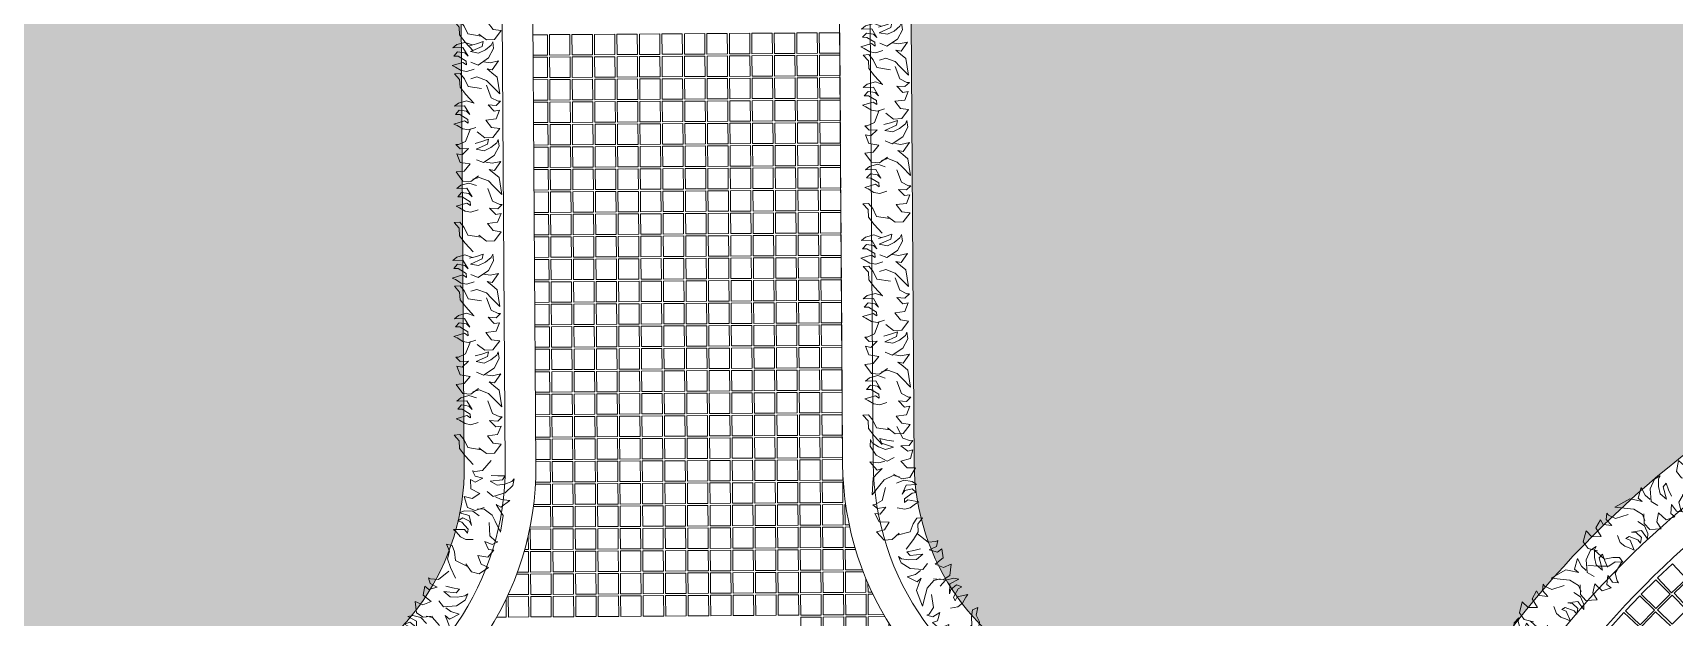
# Model space of a CAD drawing. Header units: millimetres. Extents: x -225363 to 347188, y -782467 to 813415.
# Drawn here: x 15672 to 23699, y 21049 to 23910 of the extents above; entities that cross this region are included whole.
import ezdxf

# ---------------------------------------------------------------- set-up
doc = ezdxf.new("R2010")
doc.units = ezdxf.units.MM
doc.layers.add('Xref SCN', color=8, linetype='Continuous', lineweight=0)
pattern_1 = [(197, (-1424125.8, -442865.07), (-126.479246, -237.872866), [95.25, -285.75]), (287, (-1424185.26, -442833.45), (237.872866, -126.479246), [95.25, -285.75])]

# ---------------------------------------------------------------- blocks, each defined once
blk = doc.blocks.new('tre')
at = {"layer": 'Xref SCN', "ltscale": 100}
for points in [[(220, 3680), (-60, 3640), (-140, 3480), (-230, 3370), (-350, 3380), (-240, 3500), (-230, 3660), (-110, 3810), (60, 3990)], [(350, 2660), (450, 2920), (600, 2990), (650, 2990), (560, 3080), (390, 3070), (520, 3200), (630, 3180), (560, 3360), (350, 3390), (470, 3540), (640, 3560), (500, 3750), (330, 3760), (170, 3640)], [(150, 3110), (0, 3160), (-120, 3140), (-240, 3070), (-310, 3040), (-90, 2970), (-10, 3020), (-20, 2940), (-190, 2840), (-280, 2840), (-200, 2750), (-50, 2770), (20, 2840), (-90, 2660), (-300, 2670), (-220, 2600), (-50, 2550), (110, 2600)], [(300, 2110), (430, 2130), (610, 2090), (480, 2280), (370, 2260), (470, 2340), (580, 2430), (640, 2780), (460, 2600), (360, 2500), (160, 2430), (30, 2470)], [(-30, 1420), (-130, 1680), (-280, 1750), (-330, 1750), (-240, 1840), (-70, 1830), (-200, 1960), (-310, 1940), (-240, 2120), (-30, 2150), (-150, 2300), (-320, 2320), (-180, 2510), (-10, 2520), (150, 2400)], [(70, 1720), (210, 1680), (350, 1630), (330, 1730), (90, 1840), (260, 1870), (400, 1800), (520, 1700), (550, 1630), (570, 1770), (470, 1970), (250, 2120), (100, 2060)], [(80, 1390), (-70, 1440), (-190, 1420), (-310, 1350), (-380, 1320), (-160, 1250), (-80, 1300), (-90, 1220), (-260, 1120), (-350, 1120), (-270, 1030), (-120, 1050), (-50, 1120), (-160, 940), (-370, 950), (-290, 880), (-120, 830), (40, 880)], [(290, 500), (390, 760), (540, 830), (590, 830), (500, 920), (330, 910), (460, 1040), (570, 1020), (500, 1200), (290, 1230), (410, 1380), (580, 1400), (440, 1590), (270, 1600), (110, 1480)], [(190, 570), (-90, 530), (-170, 370), (-260, 260), (-380, 270), (-270, 390), (-260, 550), (-140, 700), (30, 880)], [(230, 10), (360, 30), (540, -10), (410, 180), (300, 160), (400, 240), (510, 330), (570, 680), (390, 500), (290, 400), (90, 330), (-40, 370)], [(30, 170), (-120, 220), (-240, 200), (-360, 130), (-430, 100), (-210, 30), (-130, 80), (-140, 0), (-310, -100), (-400, -100), (-320, -190), (-170, -170), (-100, -100), (-210, -280), (-420, -270), (-340, -340), (-170, -390), (-10, -340)], [(-70, -320), (70, -360), (210, -410), (190, -310), (-50, -200), (120, -170), (260, -240), (380, -340), (410, -410), (430, -270), (330, -70), (110, 80), (-40, 20)]]:
    blk.add_lwpolyline(points, dxfattribs=at)
blk = doc.blocks.new('A$Cf999fc33')
at = {"layer": 'Xref SCN', "ltscale": 100}
for points in [[(73.8, 192), (72.9, 226.1), (69.8, 260.7), (91.3, 250.4), (102.2, 189.5), (118.9, 226.3), (111.2, 262.2), (95.5, 295.2), (81.4, 306.1), (114.3, 302.5), (153.8, 268.1), (175, 209.5), (152.7, 179)], [(175.7, 221.4), (187.8, 249.7), (189.2, 292.9), (224.7, 252.3), (213.8, 228.5), (237.7, 246.5), (264.5, 266.2), (347.4, 259.4), (296.1, 229.1), (267.6, 212.3), (240.1, 171), (241.5, 139.2)], [(303.3, 200.7), (368.1, 208.2), (392.7, 238.1), (395.6, 249.5), (410.7, 223.8), (398.6, 185.8), (435.6, 207.7), (437.5, 233.8), (474.2, 207.5), (468.8, 158.1), (509.8, 176.6), (524.2, 214), (559.1, 171.1), (551.5, 132), (515, 102.7)], [(0, 186.8), (53.1, 149), (60.2, 110.9), (57.3, 99.6), (83, 114.7), (90.6, 153.9), (112.5, 116.8), (101.6, 93), (146.5, 98.4), (165.5, 144.3), (192.5, 108.3), (187.1, 68.6), (238.4, 89.3), (250.5, 127.2), (232.7, 170.5)], [(393.6, 129.1), (396.2, 92.2), (384.7, 66.1), (361.8, 43), (350.9, 28.9), (347.9, 82.9), (363.9, 98.1), (345.2, 100.5), (312.6, 67.8), (307.4, 47.4), (291.6, 70.7), (304.9, 103.6), (324.8, 115.4), (277.6, 100.9), (267.6, 52.7), (256.4, 75), (255, 116.4), (275.7, 149.8)], [(526.9, 111.7), (501.6, 50.6), (460.6, 41.8), (430.4, 27.8), (425.7, 0), (459.3, 17.9), (496.2, 10.9), (537.2, 29.3), (587.9, 57.4)]]:
    blk.add_lwpolyline(points, dxfattribs=at)
blk = doc.blocks.new('A$C997e597b')
at = {"layer": 'Xref SCN', "ltscale": 3}
for points in [[(14429.8, 18125), (14500.1, 18125.5), (14500.8, 18025.5), (14430.5, 18025)], [(14430.5, 18015), (14500.9, 18015.5), (14501.5, 17915.5), (14431.2, 17915)], [(14431.3, 17905), (14501.6, 17905.5), (14502.3, 17805.5), (14432, 17805)], [(14432, 17795), (14502.4, 17795.5), (14503, 17695.5), (14432.7, 17695)], [(14432.8, 17685), (14503.1, 17685.5), (14503.8, 17585.5), (14433.4, 17585)], [(14433.5, 17575), (14503.8, 17575.5), (14504.5, 17475.5), (14434.2, 17475)], [(14434.2, 17465), (14504.6, 17465.5), (14505.2, 17365.5), (14434.9, 17365)], [(14435, 17355), (14505.3, 17355.5), (14506, 17255.5), (14435.7, 17255)], [(14435.7, 17245), (14506.1, 17245.5), (14506.7, 17145.5), (14436.4, 17145)], [(14436.5, 17135), (14506.8, 17135.5), (14507.5, 17035.5), (14437.1, 17035)], [(14437.2, 17025), (14507.5, 17025.5), (14508.2, 16925.5), (14437.9, 16925)], [(14437.9, 16915), (14508.3, 16915.5), (14508.9, 16815.5), (14438.6, 16815)], [(14438.7, 16805), (14509, 16805.5), (14509.7, 16705.5), (14439.4, 16705)], [(14439.4, 16695), (14509.8, 16695.5), (14510.4, 16595.5), (14440.1, 16595.1)], [(14440.2, 16585.1), (14510.5, 16585.5), (14511.2, 16485.5), (14440.8, 16485.1)], [(14440.9, 16475.1), (14511.2, 16475.5), (14511.9, 16375.5), (14441.6, 16375.1)], [(14441.6, 16365.1), (14512, 16365.5), (14512.6, 16265.5), (14442.3, 16265.1)], [(14442.4, 16255.1), (14512.7, 16255.5), (14513.4, 16155.5), (14443.1, 16155.1)], [(14443.1, 16145.1), (14513.5, 16145.5), (14514.1, 16045.5), (14443.8, 16045.1)], [(14443.9, 16035.1), (14514.2, 16035.5), (14514.9, 15935.5), (14442.3, 15935.1)], [(14441.8, 15925), (14514.9, 15925.5), (14515.6, 15825.5), (14433, 15825)], [(14431.7, 15815), (14515.7, 15815.5), (14516.3, 15715.5), (14416.3, 15714.9), (14416.3, 15719.6)], [(15976.6, 15725.4), (15956.3, 15725.2), (15955.6, 15825.2), (15958.9, 15825.3)], [(14406.6, 15673.7), (14407.1, 15604.8), (14389.2, 15604.7)], [(16004.3, 15615.6), (15957.1, 15615.2), (15956.4, 15715.2), (15978.8, 15715.4)], [(14386.4, 15594.7), (14407.2, 15594.8), (14407.8, 15494.8), (14353.9, 15494.4)], [(16041.1, 15505.8), (15957.8, 15505.2), (15957.1, 15605.2), (16007.3, 15605.6)], [(16058.1, 15462.9), (16058.5, 15395.9), (15958.5, 15395.2), (15957.9, 15495.2), (16044.9, 15495.8)], [(14350.2, 15484.4), (14407.9, 15484.8), (14408.6, 15384.8), (14308.8, 15384.1)], [(16087.7, 15396.1), (16068.5, 15396), (16068.2, 15439)], [(14298.7, 15362.6), (14299.3, 15274.1), (14252.8, 15273.8)], [(16145.1, 15286.5), (16069.3, 15286), (16068.6, 15386), (16092.4, 15386.1)], [(16169.5, 15245.7), (16170, 15176.7), (16070, 15176), (16069.3, 15276), (16150.9, 15276.5)]]:
    blk.add_lwpolyline(points, dxfattribs=at)
for points in [[(14610.1, 18126.2), (14610.8, 18026.2), (14510.8, 18025.6), (14510.1, 18125.6)], [(14720.1, 18127), (14720.8, 18027), (14620.8, 18026.3), (14620.1, 18126.3)], [(14830.1, 18127.7), (14830.8, 18027.7), (14730.8, 18027), (14730.1, 18127)], [(14940.1, 18128.4), (14940.8, 18028.5), (14840.8, 18027.8), (14840.1, 18127.8)], [(15050.1, 18129.2), (15050.8, 18029.2), (14950.8, 18028.5), (14950.1, 18128.5)], [(15160.1, 18129.9), (15160.8, 18029.9), (15060.8, 18029.3), (15060.1, 18129.3)], [(15270.1, 18130.7), (15270.8, 18030.7), (15170.8, 18030), (15170.1, 18130)], [(15380.1, 18131.4), (15380.8, 18031.4), (15280.8, 18030.7), (15280.1, 18130.7)], [(15490.1, 18132.2), (15490.8, 18032.2), (15390.8, 18031.5), (15390.1, 18131.5)], [(15600.1, 18132.9), (15600.8, 18032.9), (15500.8, 18032.2), (15500.1, 18132.2)], [(15710.1, 18133.6), (15710.8, 18033.6), (15610.8, 18033), (15610.1, 18133)], [(15820.1, 18134.4), (15820.8, 18034.4), (15720.8, 18033.7), (15720.1, 18133.7)], [(15930.1, 18135.1), (15930.8, 18035.1), (15830.8, 18034.4), (15830.1, 18134.4)], [(14610.9, 18016.2), (14611.5, 17916.2), (14511.5, 17915.6), (14510.9, 18015.6)], [(14720.9, 18017), (14721.5, 17917), (14621.5, 17916.3), (14620.9, 18016.3)], [(14830.9, 18017.7), (14831.5, 17917.7), (14731.5, 17917), (14730.9, 18017)], [(14940.9, 18018.5), (14941.5, 17918.5), (14841.5, 17917.8), (14840.9, 18017.8)], [(15050.9, 18019.2), (15051.5, 17919.2), (14951.5, 17918.5), (14950.9, 18018.5)], [(15160.9, 18019.9), (15161.5, 17919.9), (15061.5, 17919.3), (15060.9, 18019.3)], [(15270.9, 18020.7), (15271.5, 17920.7), (15171.5, 17920), (15170.9, 18020)], [(15380.9, 18021.4), (15381.5, 17921.4), (15281.5, 17920.7), (15280.9, 18020.7)], [(15490.8, 18022.2), (15491.5, 17922.2), (15391.5, 17921.5), (15390.9, 18021.5)], [(15600.8, 18022.9), (15601.5, 17922.9), (15501.5, 17922.2), (15500.8, 18022.2)], [(15710.8, 18023.6), (15711.5, 17923.6), (15611.5, 17923), (15610.8, 18023)], [(15820.8, 18024.4), (15821.5, 17924.4), (15721.5, 17923.7), (15720.8, 18023.7)], [(15930.8, 18025.1), (15931.5, 17925.1), (15831.5, 17924.4), (15830.8, 18024.4)], [(14611.6, 17906.2), (14612.3, 17806.2), (14512.3, 17805.6), (14511.6, 17905.6)], [(14721.6, 17907), (14722.3, 17807), (14622.3, 17806.3), (14621.6, 17906.3)], [(14831.6, 17907.7), (14832.3, 17807.7), (14732.3, 17807), (14731.6, 17907)], [(14941.6, 17908.5), (14942.3, 17808.5), (14842.3, 17807.8), (14841.6, 17907.8)], [(15051.6, 17909.2), (15052.3, 17809.2), (14952.3, 17808.5), (14951.6, 17908.5)], [(15161.6, 17909.9), (15162.3, 17809.9), (15062.3, 17809.3), (15061.6, 17909.3)], [(15271.6, 17910.7), (15272.3, 17810.7), (15172.3, 17810), (15171.6, 17910)], [(15381.6, 17911.4), (15382.3, 17811.4), (15282.3, 17810.7), (15281.6, 17910.7)], [(15491.6, 17912.2), (15492.3, 17812.2), (15392.3, 17811.5), (15391.6, 17911.5)], [(15601.6, 17912.9), (15602.3, 17812.9), (15502.3, 17812.2), (15501.6, 17912.2)], [(15711.6, 17913.6), (15712.3, 17813.6), (15612.3, 17813), (15611.6, 17913)], [(15821.6, 17914.4), (15822.3, 17814.4), (15722.3, 17813.7), (15721.6, 17913.7)], [(15931.6, 17915.1), (15932.3, 17815.1), (15832.3, 17814.4), (15831.6, 17914.4)], [(14612.3, 17796.2), (14613, 17696.2), (14513, 17695.6), (14512.4, 17795.6)], [(14722.3, 17797), (14723, 17697), (14623, 17696.3), (14622.3, 17796.3)], [(14832.3, 17797.7), (14833, 17697.7), (14733, 17697), (14732.3, 17797)], [(14942.3, 17798.5), (14943, 17698.5), (14843, 17697.8), (14842.3, 17797.8)], [(15052.3, 17799.2), (15053, 17699.2), (14953, 17698.5), (14952.3, 17798.5)], [(15162.3, 17799.9), (15163, 17699.9), (15063, 17699.3), (15062.3, 17799.3)], [(15272.3, 17800.7), (15273, 17700.7), (15173, 17700), (15172.3, 17800)], [(15382.3, 17801.4), (15383, 17701.4), (15283, 17700.7), (15282.3, 17800.7)], [(15492.3, 17802.2), (15493, 17702.2), (15393, 17701.5), (15392.3, 17801.5)], [(15602.3, 17802.9), (15603, 17702.9), (15503, 17702.2), (15502.3, 17802.2)], [(15712.3, 17803.6), (15713, 17703.6), (15613, 17703), (15612.3, 17803)], [(15822.3, 17804.4), (15823, 17704.4), (15723, 17703.7), (15722.3, 17803.7)], [(15932.3, 17805.1), (15933, 17705.1), (15833, 17704.4), (15832.3, 17804.4)], [(14613.1, 17686.2), (14613.8, 17586.2), (14513.8, 17585.6), (14513.1, 17685.6)], [(14723.1, 17687), (14723.8, 17587), (14623.8, 17586.3), (14623.1, 17686.3)], [(14833.1, 17687.7), (14833.8, 17587.7), (14733.8, 17587), (14733.1, 17687)], [(14943.1, 17688.5), (14943.8, 17588.5), (14843.8, 17587.8), (14843.1, 17687.8)], [(15053.1, 17689.2), (15053.8, 17589.2), (14953.8, 17588.5), (14953.1, 17688.5)], [(15163.1, 17689.9), (15163.7, 17589.9), (15063.8, 17589.3), (15063.1, 17689.3)], [(15273.1, 17690.7), (15273.7, 17590.7), (15173.7, 17590), (15173.1, 17690)], [(15383.1, 17691.4), (15383.7, 17591.4), (15283.7, 17590.8), (15283.1, 17690.7)], [(15493.1, 17692.2), (15493.7, 17592.2), (15393.7, 17591.5), (15393.1, 17691.5)], [(15603.1, 17692.9), (15603.7, 17592.9), (15503.7, 17592.2), (15503.1, 17692.2)], [(15713.1, 17693.6), (15713.7, 17593.6), (15613.7, 17593), (15613.1, 17693)], [(15823.1, 17694.4), (15823.7, 17594.4), (15723.7, 17593.7), (15723.1, 17693.7)], [(15933.1, 17695.1), (15933.7, 17595.1), (15833.7, 17594.5), (15833.1, 17694.4)], [(15273.8, 17580.7), (15274.5, 17480.7), (15174.5, 17480), (15173.8, 17580)], [(15383.8, 17581.4), (15384.5, 17481.4), (15284.5, 17480.8), (15283.8, 17580.8)], [(15493.8, 17582.2), (15494.5, 17482.2), (15394.5, 17481.5), (15393.8, 17581.5)], [(15603.8, 17582.9), (15604.5, 17482.9), (15504.5, 17482.2), (15503.8, 17582.2)], [(15713.8, 17583.6), (15714.5, 17483.6), (15614.5, 17483), (15613.8, 17583)], [(15823.8, 17584.4), (15824.5, 17484.4), (15724.5, 17483.7), (15723.8, 17583.7)], [(15933.8, 17585.1), (15934.5, 17485.1), (15834.5, 17484.5), (15833.8, 17584.5)], [(14613.8, 17576.2), (14614.5, 17476.2), (14514.5, 17475.6), (14513.8, 17575.6)], [(14723.8, 17577), (14724.5, 17477), (14624.5, 17476.3), (14623.8, 17576.3)], [(14833.8, 17577.7), (14834.5, 17477.7), (14734.5, 17477.1), (14733.8, 17577)], [(14943.8, 17578.5), (14944.5, 17478.5), (14844.5, 17477.8), (14843.8, 17577.8)], [(15053.8, 17579.2), (15054.5, 17479.2), (14954.5, 17478.5), (14953.8, 17578.5)], [(15163.8, 17579.9), (15164.5, 17479.9), (15064.5, 17479.3), (15063.8, 17579.3)], [(14614.6, 17466.2), (14615.2, 17366.2), (14515.2, 17365.6), (14514.6, 17465.6)], [(14724.6, 17467), (14725.2, 17367), (14625.2, 17366.3), (14624.6, 17466.3)], [(14834.6, 17467.7), (14835.2, 17367.7), (14735.2, 17367.1), (14734.6, 17467.1)], [(14944.6, 17468.5), (14945.2, 17368.5), (14845.2, 17367.8), (14844.6, 17467.8)], [(15054.6, 17469.2), (15055.2, 17369.2), (14955.2, 17368.5), (14954.6, 17468.5)], [(15164.6, 17469.9), (15165.2, 17369.9), (15065.2, 17369.3), (15064.6, 17469.3)], [(15274.6, 17470.7), (15275.2, 17370.7), (15175.2, 17370), (15174.6, 17470)], [(15384.6, 17471.4), (15385.2, 17371.4), (15285.2, 17370.8), (15284.6, 17470.8)], [(15494.5, 17472.2), (15495.2, 17372.2), (15395.2, 17371.5), (15394.6, 17471.5)], [(15604.5, 17472.9), (15605.2, 17372.9), (15505.2, 17372.2), (15504.5, 17472.2)], [(15714.5, 17473.6), (15715.2, 17373.6), (15615.2, 17373), (15614.5, 17473)], [(15824.5, 17474.4), (15825.2, 17374.4), (15725.2, 17373.7), (15724.5, 17473.7)], [(15934.5, 17475.1), (15935.2, 17375.1), (15835.2, 17374.5), (15834.5, 17474.5)], [(14615.3, 17356.2), (14616, 17256.2), (14516, 17255.6), (14515.3, 17355.6)], [(14725.3, 17357), (14726, 17257), (14626, 17256.3), (14625.3, 17356.3)], [(14835.3, 17357.7), (14836, 17257.7), (14736, 17257.1), (14735.3, 17357.1)], [(14945.3, 17358.5), (14946, 17258.5), (14846, 17257.8), (14845.3, 17357.8)], [(15055.3, 17359.2), (15056, 17259.2), (14956, 17258.5), (14955.3, 17358.5)], [(15165.3, 17359.9), (15166, 17260), (15066, 17259.3), (15065.3, 17359.3)], [(15275.3, 17360.7), (15276, 17260.7), (15176, 17260), (15175.3, 17360)], [(15385.3, 17361.4), (15386, 17261.4), (15286, 17260.8), (15285.3, 17360.8)], [(15495.3, 17362.2), (15496, 17262.2), (15396, 17261.5), (15395.3, 17361.5)], [(15605.3, 17362.9), (15606, 17262.9), (15506, 17262.2), (15505.3, 17362.2)], [(15715.3, 17363.6), (15716, 17263.7), (15616, 17263), (15615.3, 17363)], [(15825.3, 17364.4), (15826, 17264.4), (15726, 17263.7), (15725.3, 17363.7)], [(15935.3, 17365.1), (15936, 17265.1), (15836, 17264.5), (15835.3, 17364.5)], [(14616, 17246.2), (14616.7, 17146.3), (14516.7, 17145.6), (14516.1, 17245.6)], [(14726, 17247), (14726.7, 17147), (14626.7, 17146.3), (14626, 17246.3)], [(14836, 17247.7), (14836.7, 17147.7), (14736.7, 17147.1), (14736, 17247.1)], [(14946, 17248.5), (14946.7, 17148.5), (14846.7, 17147.8), (14846, 17247.8)], [(15056, 17249.2), (15056.7, 17149.2), (14956.7, 17148.5), (14956, 17248.5)], [(15166, 17250), (15166.7, 17150), (15066.7, 17149.3), (15066, 17249.3)], [(15276, 17250.7), (15276.7, 17150.7), (15176.7, 17150), (15176, 17250)], [(15386, 17251.4), (15386.7, 17151.4), (15286.7, 17150.8), (15286, 17250.8)], [(15496, 17252.2), (15496.7, 17152.2), (15396.7, 17151.5), (15396, 17251.5)], [(15606, 17252.9), (15606.7, 17152.9), (15506.7, 17152.2), (15506, 17252.2)], [(15716, 17253.7), (15716.7, 17153.7), (15616.7, 17153), (15616, 17253)], [(15826, 17254.4), (15826.7, 17154.4), (15726.7, 17153.7), (15726, 17253.7)], [(15936, 17255.1), (15936.7, 17155.1), (15836.7, 17154.5), (15836, 17254.5)], [(14616.8, 17136.3), (14617.5, 17036.3), (14517.5, 17035.6), (14516.8, 17135.6)], [(14726.8, 17137), (14727.5, 17037), (14627.5, 17036.3), (14626.8, 17136.3)], [(14836.8, 17137.7), (14837.5, 17037.7), (14737.5, 17037.1), (14736.8, 17137.1)], [(14946.8, 17138.5), (14947.5, 17038.5), (14847.5, 17037.8), (14846.8, 17137.8)], [(15056.8, 17139.2), (15057.5, 17039.2), (14957.5, 17038.5), (14956.8, 17138.5)], [(15166.8, 17140), (15167.4, 17040), (15067.5, 17039.3), (15066.8, 17139.3)], [(15276.8, 17140.7), (15277.4, 17040.7), (15177.4, 17040), (15176.8, 17140)], [(15386.8, 17141.4), (15387.4, 17041.4), (15287.4, 17040.8), (15286.8, 17140.8)], [(15496.8, 17142.2), (15497.4, 17042.2), (15397.4, 17041.5), (15396.8, 17141.5)], [(15606.8, 17142.9), (15607.4, 17042.9), (15507.4, 17042.2), (15506.8, 17142.2)], [(15716.8, 17143.7), (15717.4, 17043.7), (15617.4, 17043), (15616.8, 17143)], [(15826.8, 17144.4), (15827.4, 17044.4), (15727.4, 17043.7), (15726.8, 17143.7)], [(15936.8, 17145.1), (15937.4, 17045.1), (15837.4, 17044.5), (15836.8, 17144.5)], [(14617.5, 17026.3), (14618.2, 16926.3), (14518.2, 16925.6), (14517.5, 17025.6)], [(14727.5, 17027), (14728.2, 16927), (14628.2, 16926.3), (14627.5, 17026.3)], [(14837.5, 17027.7), (14838.2, 16927.7), (14738.2, 16927.1), (14737.5, 17027.1)], [(14947.5, 17028.5), (14948.2, 16928.5), (14848.2, 16927.8), (14847.5, 17027.8)], [(15057.5, 17029.2), (15058.2, 16929.2), (14958.2, 16928.5), (14957.5, 17028.5)], [(15167.5, 17030), (15168.2, 16930), (15068.2, 16929.3), (15067.5, 17029.3)], [(15277.5, 17030.7), (15278.2, 16930.7), (15178.2, 16930), (15177.5, 17030)], [(15387.5, 17031.4), (15388.2, 16931.4), (15288.2, 16930.8), (15287.5, 17030.8)], [(15497.5, 17032.2), (15498.2, 16932.2), (15398.2, 16931.5), (15397.5, 17031.5)], [(15607.5, 17032.9), (15608.2, 16932.9), (15508.2, 16932.2), (15507.5, 17032.2)], [(15717.5, 17033.7), (15718.2, 16933.7), (15618.2, 16933), (15617.5, 17033)], [(15827.5, 17034.4), (15828.2, 16934.4), (15728.2, 16933.7), (15727.5, 17033.7)], [(15937.5, 17035.1), (15938.2, 16935.1), (15838.2, 16934.5), (15837.5, 17034.5)], [(14618.3, 16916.3), (14618.9, 16816.3), (14518.9, 16815.6), (14518.3, 16915.6)], [(14728.3, 16917), (14728.9, 16817), (14628.9, 16816.3), (14628.3, 16916.3)], [(14838.3, 16917.7), (14838.9, 16817.7), (14738.9, 16817.1), (14738.3, 16917.1)], [(14948.3, 16918.5), (14948.9, 16818.5), (14848.9, 16817.8), (14848.3, 16917.8)], [(15058.3, 16919.2), (15058.9, 16819.2), (14958.9, 16818.5), (14958.3, 16918.5)], [(15168.3, 16920), (15168.9, 16820), (15068.9, 16819.3), (15068.3, 16919.3)], [(15278.3, 16920.7), (15278.9, 16820.7), (15178.9, 16820), (15178.3, 16920)], [(15388.3, 16921.4), (15388.9, 16821.4), (15288.9, 16820.8), (15288.3, 16920.8)], [(15498.2, 16922.2), (15498.9, 16822.2), (15398.9, 16821.5), (15398.3, 16921.5)], [(15608.2, 16922.9), (15608.9, 16822.9), (15508.9, 16822.2), (15508.2, 16922.2)], [(15718.2, 16923.7), (15718.9, 16823.7), (15618.9, 16823), (15618.2, 16923)], [(15828.2, 16924.4), (15828.9, 16824.4), (15728.9, 16823.7), (15728.2, 16923.7)], [(15938.2, 16925.1), (15938.9, 16825.1), (15838.9, 16824.5), (15838.2, 16924.5)], [(14619, 16806.3), (14619.7, 16706.3), (14519.7, 16705.6), (14519, 16805.6)], [(14729, 16807), (14729.7, 16707), (14629.7, 16706.3), (14629, 16806.3)], [(14839, 16807.7), (14839.7, 16707.7), (14739.7, 16707.1), (14739, 16807.1)], [(14949, 16808.5), (14949.7, 16708.5), (14849.7, 16707.8), (14849, 16807.8)], [(15059, 16809.2), (15059.7, 16709.2), (14959.7, 16708.5), (14959, 16808.5)], [(15169, 16810), (15169.7, 16710), (15069.7, 16709.3), (15069, 16809.3)], [(15279, 16810.7), (15279.7, 16710.7), (15179.7, 16710), (15179, 16810)], [(15389, 16811.4), (15389.7, 16711.4), (15289.7, 16710.8), (15289, 16810.8)], [(15499, 16812.2), (15499.7, 16712.2), (15399.7, 16711.5), (15399, 16811.5)], [(15609, 16812.9), (15609.7, 16712.9), (15509.7, 16712.3), (15509, 16812.2)], [(15719, 16813.7), (15719.7, 16713.7), (15619.7, 16713), (15619, 16813)], [(15829, 16814.4), (15829.7, 16714.4), (15729.7, 16713.7), (15729, 16813.7)], [(15939, 16815.1), (15939.7, 16715.1), (15839.7, 16714.5), (15839, 16814.5)], [(14839.7, 16697.7), (14840.4, 16597.7), (14740.4, 16597.1), (14739.7, 16697.1)], [(14949.7, 16698.5), (14950.4, 16598.5), (14850.4, 16597.8), (14849.7, 16697.8)], [(15059.7, 16699.2), (15060.4, 16599.2), (14960.4, 16598.6), (14959.7, 16698.5)], [(15169.7, 16700), (15170.4, 16600), (15070.4, 16599.3), (15069.7, 16699.3)], [(15279.7, 16700.7), (15280.4, 16600.7), (15180.4, 16600), (15179.7, 16700)], [(15389.7, 16701.4), (15390.4, 16601.4), (15290.4, 16600.8), (15289.7, 16700.8)], [(15499.7, 16702.2), (15500.4, 16602.2), (15400.4, 16601.5), (15399.7, 16701.5)], [(15609.7, 16702.9), (15610.4, 16602.9), (15510.4, 16602.3), (15509.7, 16702.3)], [(15719.7, 16703.7), (15720.4, 16603.7), (15620.4, 16603), (15619.7, 16703)], [(15829.7, 16704.4), (15830.4, 16604.4), (15730.4, 16603.7), (15729.7, 16703.7)], [(15939.7, 16705.1), (15940.4, 16605.1), (15840.4, 16604.5), (15839.7, 16704.5)], [(14619.8, 16696.3), (14620.4, 16596.3), (14520.4, 16595.6), (14519.8, 16695.6)], [(14729.7, 16697), (14730.4, 16597), (14630.4, 16596.3), (14629.7, 16696.3)], [(14620.5, 16586.3), (14621.2, 16486.3), (14521.2, 16485.6), (14520.5, 16585.6)], [(14730.5, 16587), (14731.2, 16487), (14631.2, 16486.3), (14630.5, 16586.3)], [(14840.5, 16587.7), (14841.2, 16487.7), (14741.2, 16487.1), (14740.5, 16587.1)], [(14950.5, 16588.5), (14951.2, 16488.5), (14851.2, 16487.8), (14850.5, 16587.8)], [(15060.5, 16589.2), (15061.2, 16489.2), (14961.2, 16488.6), (14960.5, 16588.6)], [(15170.5, 16590), (15171.2, 16490), (15071.2, 16489.3), (15070.5, 16589.3)], [(15280.5, 16590.7), (15281.1, 16490.7), (15181.2, 16490), (15180.5, 16590)], [(15390.5, 16591.4), (15391.1, 16491.4), (15291.1, 16490.8), (15290.5, 16590.8)], [(15500.5, 16592.2), (15501.1, 16492.2), (15401.1, 16491.5), (15400.5, 16591.5)], [(15610.5, 16592.9), (15611.1, 16492.9), (15511.1, 16492.3), (15510.5, 16592.3)], [(15720.5, 16593.7), (15721.1, 16493.7), (15621.1, 16493), (15620.5, 16593)], [(15830.5, 16594.4), (15831.1, 16494.4), (15731.1, 16493.7), (15730.5, 16593.7)], [(15940.5, 16595.1), (15941.1, 16495.1), (15841.1, 16494.5), (15840.5, 16594.5)], [(14621.2, 16476.3), (14621.9, 16376.3), (14521.9, 16375.6), (14521.2, 16475.6)], [(14731.2, 16477), (14731.9, 16377), (14631.9, 16376.3), (14631.2, 16476.3)], [(14841.2, 16477.7), (14841.9, 16377.7), (14741.9, 16377.1), (14741.2, 16477.1)], [(14951.2, 16478.5), (14951.9, 16378.5), (14851.9, 16377.8), (14851.2, 16477.8)], [(15061.2, 16479.2), (15061.9, 16379.2), (14961.9, 16378.6), (14961.2, 16478.6)], [(15171.2, 16480), (15171.9, 16380), (15071.9, 16379.3), (15071.2, 16479.3)], [(15281.2, 16480.7), (15281.9, 16380.7), (15181.9, 16380), (15181.2, 16480)], [(15391.2, 16481.4), (15391.9, 16381.5), (15291.9, 16380.8), (15291.2, 16480.8)], [(15501.2, 16482.2), (15501.9, 16382.2), (15401.9, 16381.5), (15401.2, 16481.5)], [(15611.2, 16482.9), (15611.9, 16382.9), (15511.9, 16382.3), (15511.2, 16482.3)], [(15721.2, 16483.7), (15721.9, 16383.7), (15621.9, 16383), (15621.2, 16483)], [(15831.2, 16484.4), (15831.9, 16384.4), (15731.9, 16383.7), (15731.2, 16483.7)], [(15941.2, 16485.1), (15941.9, 16385.2), (15841.9, 16384.5), (15841.2, 16484.5)], [(14622, 16366.3), (14622.6, 16266.3), (14522.6, 16265.6), (14522, 16365.6)], [(14732, 16367), (14732.6, 16267), (14632.6, 16266.3), (14632, 16366.3)], [(14842, 16367.7), (14842.6, 16267.8), (14742.6, 16267.1), (14742, 16367.1)], [(14952, 16368.5), (14952.6, 16268.5), (14852.6, 16267.8), (14852, 16367.8)], [(15062, 16369.2), (15062.6, 16269.2), (14962.6, 16268.6), (14962, 16368.6)], [(15172, 16370), (15172.6, 16270), (15072.6, 16269.3), (15072, 16369.3)], [(15282, 16370.7), (15282.6, 16270.7), (15182.6, 16270), (15182, 16370)], [(15392, 16371.5), (15392.6, 16271.5), (15292.6, 16270.8), (15292, 16370.8)], [(15502, 16372.2), (15502.6, 16272.2), (15402.6, 16271.5), (15402, 16371.5)], [(15611.9, 16372.9), (15612.6, 16272.9), (15512.6, 16272.3), (15512, 16372.3)], [(15721.9, 16373.7), (15722.6, 16273.7), (15622.6, 16273), (15621.9, 16373)], [(15831.9, 16374.4), (15832.6, 16274.4), (15732.6, 16273.7), (15731.9, 16373.7)], [(15941.9, 16375.2), (15942.6, 16275.2), (15842.6, 16274.5), (15841.9, 16374.5)], [(14622.7, 16256.3), (14623.4, 16156.3), (14523.4, 16155.6), (14522.7, 16255.6)], [(14732.7, 16257), (14733.4, 16157), (14633.4, 16156.3), (14632.7, 16256.3)], [(14842.7, 16257.8), (14843.4, 16157.8), (14743.4, 16157.1), (14742.7, 16257.1)], [(14952.7, 16258.5), (14953.4, 16158.5), (14853.4, 16157.8), (14852.7, 16257.8)], [(15062.7, 16259.2), (15063.4, 16159.2), (14963.4, 16158.6), (14962.7, 16258.6)], [(15172.7, 16260), (15173.4, 16160), (15073.4, 16159.3), (15072.7, 16259.3)], [(15282.7, 16260.7), (15283.4, 16160.7), (15183.4, 16160), (15182.7, 16260)], [(15392.7, 16261.5), (15393.4, 16161.5), (15293.4, 16160.8), (15292.7, 16260.8)], [(15502.7, 16262.2), (15503.4, 16162.2), (15403.4, 16161.5), (15402.7, 16261.5)], [(15612.7, 16262.9), (15613.4, 16162.9), (15513.4, 16162.3), (15512.7, 16262.3)], [(15722.7, 16263.7), (15723.4, 16163.7), (15623.4, 16163), (15622.7, 16263)], [(15832.7, 16264.4), (15833.4, 16164.4), (15733.4, 16163.7), (15732.7, 16263.7)], [(15942.7, 16265.2), (15943.4, 16165.2), (15843.4, 16164.5), (15842.7, 16264.5)], [(14623.5, 16146.3), (14624.1, 16046.3), (14524.1, 16045.6), (14523.5, 16145.6)], [(14733.4, 16147), (14734.1, 16047), (14634.1, 16046.3), (14633.5, 16146.3)], [(14843.4, 16147.8), (14844.1, 16047.8), (14744.1, 16047.1), (14743.4, 16147.1)], [(14953.4, 16148.5), (14954.1, 16048.5), (14854.1, 16047.8), (14853.4, 16147.8)], [(15063.4, 16149.2), (15064.1, 16049.2), (14964.1, 16048.6), (14963.4, 16148.6)], [(15173.4, 16150), (15174.1, 16050), (15074.1, 16049.3), (15073.4, 16149.3)], [(15283.4, 16150.7), (15284.1, 16050.7), (15184.1, 16050), (15183.4, 16150)], [(15393.4, 16151.5), (15394.1, 16051.5), (15294.1, 16050.8), (15293.4, 16150.8)], [(15503.4, 16152.2), (15504.1, 16052.2), (15404.1, 16051.5), (15403.4, 16151.5)], [(15613.4, 16152.9), (15614.1, 16052.9), (15514.1, 16052.3), (15513.4, 16152.3)], [(15723.4, 16153.7), (15724.1, 16053.7), (15624.1, 16053), (15623.4, 16153)], [(15833.4, 16154.4), (15834.1, 16054.4), (15734.1, 16053.7), (15733.4, 16153.7)], [(15943.4, 16155.2), (15944.1, 16055.2), (15844.1, 16054.5), (15843.4, 16154.5)], [(14624.2, 16036.3), (14624.9, 15936.3), (14524.9, 15935.6), (14524.2, 16035.6)], [(14734.2, 16037), (14734.9, 15937), (14634.9, 15936.3), (14634.2, 16036.3)], [(14844.2, 16037.8), (14844.9, 15937.8), (14744.9, 15937.1), (14744.2, 16037.1)], [(14954.2, 16038.5), (14954.9, 15938.5), (14854.9, 15937.8), (14854.2, 16037.8)], [(15064.2, 16039.2), (15064.9, 15939.2), (14964.9, 15938.6), (14964.2, 16038.6)], [(15174.2, 16040), (15174.9, 15940), (15074.9, 15939.3), (15074.2, 16039.3)], [(15284.2, 16040.7), (15284.8, 15940.7), (15184.9, 15940), (15184.2, 16040)], [(15394.2, 16041.5), (15394.8, 15941.5), (15294.8, 15940.8), (15294.2, 16040.8)], [(15504.2, 16042.2), (15504.8, 15942.2), (15404.8, 15941.5), (15404.2, 16041.5)], [(15614.2, 16042.9), (15614.8, 15942.9), (15514.8, 15942.3), (15514.2, 16042.3)], [(15724.2, 16043.7), (15724.8, 15943.7), (15624.8, 15943), (15624.2, 16043)], [(15834.2, 16044.4), (15834.8, 15944.4), (15734.8, 15943.7), (15734.2, 16043.7)], [(15944.2, 16045.2), (15944.8, 15945.2), (15844.8, 15944.5), (15844.2, 16044.5)], [(14624.9, 15926.3), (14625.6, 15826.3), (14525.6, 15825.6), (14524.9, 15925.6)], [(14734.9, 15927), (14735.6, 15827), (14635.6, 15826.3), (14634.9, 15926.3)], [(14844.9, 15927.8), (14845.6, 15827.8), (14745.6, 15827.1), (14744.9, 15927.1)], [(14954.9, 15928.5), (14955.6, 15828.5), (14855.6, 15827.8), (14854.9, 15927.8)], [(15064.9, 15929.2), (15065.6, 15829.2), (14965.6, 15828.6), (14964.9, 15928.6)], [(15174.9, 15930), (15175.6, 15830), (15075.6, 15829.3), (15074.9, 15929.3)], [(15284.9, 15930.7), (15285.6, 15830.7), (15185.6, 15830), (15184.9, 15930)], [(15394.9, 15931.5), (15395.6, 15831.5), (15295.6, 15830.8), (15294.9, 15930.8)], [(15504.9, 15932.2), (15505.6, 15832.2), (15405.6, 15831.5), (15404.9, 15931.5)], [(15614.9, 15932.9), (15615.6, 15832.9), (15515.6, 15832.3), (15514.9, 15932.3)], [(15724.9, 15933.7), (15725.6, 15833.7), (15625.6, 15833), (15624.9, 15933)], [(15834.9, 15934.4), (15835.6, 15834.4), (15735.6, 15833.8), (15734.9, 15933.7)], [(15944.9, 15935.2), (15945.6, 15835.2), (15845.6, 15834.5), (15844.9, 15934.5)], [(14625.7, 15816.3), (14626.3, 15716.3), (14526.3, 15715.6), (14525.7, 15815.6)], [(14735.7, 15817), (14736.3, 15717), (14636.3, 15716.4), (14635.7, 15816.3)], [(14845.7, 15817.8), (14846.3, 15717.8), (14746.3, 15717.1), (14745.7, 15817.1)], [(14955.7, 15818.5), (14956.3, 15718.5), (14856.3, 15717.8), (14855.7, 15817.8)], [(15065.7, 15819.2), (15066.3, 15719.2), (14966.3, 15718.6), (14965.7, 15818.6)], [(15175.7, 15820), (15176.3, 15720), (15076.3, 15719.3), (15075.7, 15819.3)], [(15285.7, 15820.7), (15286.3, 15720.7), (15186.3, 15720.1), (15185.7, 15820)], [(15395.7, 15821.5), (15396.3, 15721.5), (15296.3, 15720.8), (15295.7, 15820.8)], [(15505.7, 15822.2), (15506.3, 15722.2), (15406.3, 15721.5), (15405.7, 15821.5)], [(15615.6, 15822.9), (15616.3, 15722.9), (15516.3, 15722.3), (15515.7, 15822.3)], [(15725.6, 15823.7), (15726.3, 15723.7), (15626.3, 15723), (15625.6, 15823)], [(15835.6, 15824.4), (15836.3, 15724.4), (15736.3, 15723.8), (15735.6, 15823.8)], [(15945.6, 15825.2), (15946.3, 15725.2), (15846.3, 15724.5), (15845.6, 15824.5)], [(14516.4, 15705.5), (14517.1, 15605.5), (14417.1, 15604.9), (14416.4, 15704.9)], [(14626.4, 15706.3), (14627.1, 15606.3), (14527.1, 15605.6), (14526.4, 15705.6)], [(14736.4, 15707), (14737.1, 15607), (14637.1, 15606.4), (14636.4, 15706.4)], [(14846.4, 15707.8), (14847.1, 15607.8), (14747.1, 15607.1), (14746.4, 15707.1)], [(14956.4, 15708.5), (14957.1, 15608.5), (14857.1, 15607.8), (14856.4, 15707.8)], [(15066.4, 15709.2), (15067.1, 15609.2), (14967.1, 15608.6), (14966.4, 15708.6)], [(15176.4, 15710), (15177.1, 15610), (15077.1, 15609.3), (15076.4, 15709.3)], [(15286.4, 15710.7), (15287.1, 15610.7), (15187.1, 15610.1), (15186.4, 15710.1)], [(15396.4, 15711.5), (15397.1, 15611.5), (15297.1, 15610.8), (15296.4, 15710.8)], [(15506.4, 15712.2), (15507.1, 15612.2), (15407.1, 15611.5), (15406.4, 15711.5)], [(15616.4, 15712.9), (15617.1, 15612.9), (15517.1, 15612.3), (15516.4, 15712.3)], [(15726.4, 15713.7), (15727.1, 15613.7), (15627.1, 15613), (15626.4, 15713)], [(15836.4, 15714.4), (15837.1, 15614.4), (15737.1, 15613.8), (15736.4, 15713.8)], [(15946.4, 15715.2), (15947.1, 15615.2), (15847.1, 15614.5), (15846.4, 15714.5)], [(14517.2, 15595.5), (14517.8, 15495.5), (14417.8, 15494.9), (14417.2, 15594.9)], [(14627.2, 15596.3), (14627.8, 15496.3), (14527.8, 15495.6), (14527.2, 15595.6)], [(14737.1, 15597), (14737.8, 15497), (14637.8, 15496.4), (14637.2, 15596.4)], [(14847.1, 15597.8), (14847.8, 15497.8), (14747.8, 15497.1), (14747.1, 15597.1)], [(14957.1, 15598.5), (14957.8, 15498.5), (14857.8, 15497.8), (14857.1, 15597.8)], [(15067.1, 15599.2), (15067.8, 15499.2), (14967.8, 15498.6), (14967.1, 15598.6)], [(15177.1, 15600), (15177.8, 15500), (15077.8, 15499.3), (15077.1, 15599.3)], [(15287.1, 15600.7), (15287.8, 15500.7), (15187.8, 15500.1), (15187.1, 15600.1)], [(15397.1, 15601.5), (15397.8, 15501.5), (15297.8, 15500.8), (15297.1, 15600.8)], [(15507.1, 15602.2), (15507.8, 15502.2), (15407.8, 15501.5), (15407.1, 15601.5)], [(15617.1, 15602.9), (15617.8, 15503), (15517.8, 15502.3), (15517.1, 15602.3)], [(15727.1, 15603.7), (15727.8, 15503.7), (15627.8, 15503), (15627.1, 15603)], [(15837.1, 15604.4), (15837.8, 15504.4), (15737.8, 15503.8), (15737.1, 15603.8)], [(15947.1, 15605.2), (15947.8, 15505.2), (15847.8, 15504.5), (15847.1, 15604.5)], [(15727.9, 15493.7), (15728.5, 15393.7), (15628.5, 15393), (15627.9, 15493)], [(15837.9, 15494.4), (15838.5, 15394.4), (15738.5, 15393.8), (15737.9, 15493.8)], [(15947.9, 15495.2), (15948.5, 15395.2), (15848.5, 15394.5), (15847.9, 15494.5)], [(14517.9, 15485.5), (14518.6, 15385.6), (14418.6, 15384.9), (14417.9, 15484.9)], [(14627.9, 15486.3), (14628.6, 15386.3), (14528.6, 15385.6), (14527.9, 15485.6)], [(14737.9, 15487), (14738.6, 15387), (14638.6, 15386.4), (14637.9, 15486.4)], [(14847.9, 15487.8), (14848.6, 15387.8), (14748.6, 15387.1), (14747.9, 15487.1)], [(14957.9, 15488.5), (14958.6, 15388.5), (14858.6, 15387.8), (14857.9, 15487.8)], [(15067.9, 15489.2), (15068.6, 15389.3), (14968.6, 15388.6), (14967.9, 15488.6)], [(15177.9, 15490), (15178.6, 15390), (15078.6, 15389.3), (15077.9, 15489.3)], [(15287.9, 15490.7), (15288.6, 15390.7), (15188.6, 15390.1), (15187.9, 15490.1)], [(15397.9, 15491.5), (15398.5, 15391.5), (15298.6, 15390.8), (15297.9, 15490.8)], [(15507.9, 15492.2), (15508.5, 15392.2), (15408.5, 15391.5), (15407.9, 15491.5)], [(15617.9, 15493), (15618.5, 15393), (15518.5, 15392.3), (15517.9, 15492.3)], [(14408.6, 15374.8), (14409.3, 15274.8), (14309.3, 15274.1), (14308.6, 15374.1)], [(14518.6, 15375.6), (14519.3, 15275.6), (14419.3, 15274.9), (14418.6, 15374.9)], [(14628.6, 15376.3), (14629.3, 15276.3), (14529.3, 15275.6), (14528.6, 15375.6)], [(14738.6, 15377), (14739.3, 15277), (14639.3, 15276.4), (14638.6, 15376.4)], [(14848.6, 15377.8), (14849.3, 15277.8), (14749.3, 15277.1), (14748.6, 15377.1)], [(14958.6, 15378.5), (14959.3, 15278.5), (14859.3, 15277.8), (14858.6, 15377.8)], [(15068.6, 15379.3), (15069.3, 15279.3), (14969.3, 15278.6), (14968.6, 15378.6)], [(15178.6, 15380), (15179.3, 15280), (15079.3, 15279.3), (15078.6, 15379.3)], [(15288.6, 15380.7), (15289.3, 15280.7), (15189.3, 15280.1), (15188.6, 15380.1)], [(15398.6, 15381.5), (15399.3, 15281.5), (15299.3, 15280.8), (15298.6, 15380.8)], [(15508.6, 15382.2), (15509.3, 15282.2), (15409.3, 15281.5), (15408.6, 15381.5)], [(15618.6, 15383), (15619.3, 15283), (15519.3, 15282.3), (15518.6, 15382.3)], [(15728.6, 15383.7), (15729.3, 15283.7), (15629.3, 15283), (15628.6, 15383)], [(15838.6, 15384.4), (15839.3, 15284.4), (15739.3, 15283.8), (15738.6, 15383.8)], [(15948.6, 15385.2), (15949.3, 15285.2), (15849.3, 15284.5), (15848.6, 15384.5)], [(16058.6, 15385.9), (16059.3, 15285.9), (15959.3, 15285.2), (15958.6, 15385.2)], [(15839.3, 15274.4), (15840, 15174.4), (15740, 15173.8), (15739.3, 15273.8)], [(15949.3, 15275.2), (15950, 15175.2), (15850, 15174.5), (15849.3, 15274.5)], [(16059.3, 15275.9), (16060, 15175.9), (15960, 15175.2), (15959.3, 15275.2)]]:
    blk.add_lwpolyline(points, close=True, dxfattribs=at)
blk = doc.blocks.new('A$C51a07449')
at = {"layer": 'Xref SCN'}
blk.add_lwpolyline([(1235.8, 280, -0.143996), (1257.1, 836.3, -0.590161), (7312.6, 2507.2, -0.590161)], format="xyb", dxfattribs=at)
at = {"layer": 'Xref SCN', "ltscale": 3}
for points in [[(1629.3, 3202.2), (1702.2, 3270.6), (1770.7, 3197.7), (1697.8, 3129.3)], [(1549.8, 3122.9), (1621, 3193.1), (1691.3, 3122), (1620.1, 3051.7)], [(1710.1, 3126.7), (1782.6, 3195.5), (1851.4, 3123), (1778.9, 3054.2)], [(1472.4, 3041.5), (1541.7, 3113.6), (1613.8, 3044.2), (1544.4, 2972.2)], [(1629.3, 3046.1), (1700, 3116.9), (1770.7, 3046.1), (1700, 2975.4)], [(1397, 2958.3), (1464.5, 3032.1), (1538.2, 2964.5), (1470.7, 2890.8)], [(1550.6, 2963.5), (1619.4, 3036), (1692, 2967.2), (1623.1, 2894.7)]]:
    blk.add_lwpolyline(points, close=True, dxfattribs=at)
blk = doc.blocks.new('Xref SCN')
at = {"layer": 'Xref SCN', "ltscale": 3}
h = blk.add_hatch(dxfattribs=at)
h.set_pattern_fill('CROSS', color=256, scale=30, angle=197)
h.set_pattern_definition(pattern_1)
edge = h.paths.add_edge_path()
edge.add_arc((2267.4, -6083), 1150, 110.6378, 180.38556)
edge.add_line((1117.5, -6090.7), (1124.4, -7115.5))
edge.add_arc((2274.3, -7107.7), 1150, 180.38556, 270.38556)
edge.add_line((2282.1, -8257.7), (21549.9, -8127.6))
edge.add_arc((21542.2, -6977.6), 1150, 270.38535, 360.44018)
edge.add_line((22692.1, -6968.7), (22692.2, -2095.9))
edge.add_arc((21542.2, -2104.7), 1150, 0.44039, 90.38556)
edge.add_line((21534.5, -954.8), (6081.9, -1059))
edge.add_arc((6089.6, -2209), 1150, 90.38541, 160.13317)
edge.add_arc((-23.6, -0.1), 5350, 290.6378, 340.13331, ccw=False)
edge = h.paths.add_edge_path()
edge.add_arc((21542.2, 18280.2), 1150, 0.44034, 104.36987, ccw=False)
edge.add_line((22692.2, 18289), (22692.2, 2404))
edge.add_arc((21542.2, 2395.2), 1150, -89.61444, 0.44034, ccw=False)
edge.add_line((21549.9, 1245.2), (6067.1, 1140.9))
edge.add_arc((6059.3, 2290.9), 1150, 200.63777, 270.38553, ccw=False)
edge.add_arc((-23.6, -0.1), 5350, 20.6378, 28.59529)
edge.add_arc((5234.3, 2862.4), 636.6, 160.1438, 208.30764, ccw=False)
edge.add_arc((7788.2, 2340.3), 3237.9, 44.33072, 166.81967, ccw=False)
edge.add_arc((13743.2, 8157.8), 5087.1, 224.33072, 255.06492)
edge.add_arc((13751.1, 8258.8), 5186.7, 255.26847, 275.82448)
edge.add_arc((13743.2, 8157.8), 5087.1, 276.02803, 352.80401)
edge.add_arc((13366.1, 8136.4), 5458.9, 353.52217, 372.96168)
edge.add_arc((13743.2, 8157.8), 5087.1, 13.67983, 75.72665)
edge.add_arc((16202.1, 17226.1), 4310.1, 184.54285, 253.76877, ccw=False)
edge.add_arc((12055.2, 16895.7), 150, 104.41774, 184.18014, ccw=False)
edge.add_line((12017.8, 17040.9), (21256.8, 19394.2))
h = blk.add_hatch(dxfattribs=at)
h.set_pattern_fill('CROSS', color=256, scale=30, angle=197)
h.set_pattern_definition(pattern_1)
edge = h.paths.add_edge_path()
edge.add_line((10158.3, 16567.3), (1851.3, 14451.4))
edge.add_arc((2136.7, 13337.4), 1150, 104.36987, 180.38556)
edge.add_line((986.8, 13329.7), (1035.4, 6105.3))
edge.add_arc((2185.4, 6113.1), 1150, 180.38556, 250.13331)
edge.add_arc((-23.6, -0.1), 5350, 54.44102, 70.13331, ccw=False)
edge.add_arc((3168.4, 4685.8), 343.2, 256.39429, 333.3422)
edge.add_arc((7788.2, 2340.3), 4837.9, 44.33072, 153.06453, ccw=False)
edge.add_arc((13743.2, 8157.8), 3487.1, 224.33072, 435.87878)
edge.add_arc((16212.7, 17236.7), 5922.7, 187.71586, 254.13812, ccw=False)
edge.add_arc((10541.9, 16468.3), 200, 187.63271, 187.71586, ccw=False)
edge.add_arc((10195, 16421.9), 150, 7.63271, 104.16209)
edge = h.paths.add_edge_path()
edge.add_arc((-13757.9, 9268.2), 1150, 104.35993, 180.44034)
edge.add_line((-14907.8, 9259.4), (-14907.8, 2149))
edge.add_arc((-13757.9, 2157.9), 1150, 180.44034, 270.38556)
edge.add_line((-13750.1, 1007.9), (-6129, 1058.9))
edge.add_arc((-6136.7, 2208.8), 1150, 270.38591, 340.13367)
edge.add_arc((-23.6, -0.1), 5350, 110.63781, 160.13331, ccw=False)
edge.add_arc((-2314.5, 6082.8), 1150, 290.6378, 360.38556)
edge.add_line((-1164.6, 6090.5), (-1205.6, 12195.1))
edge.add_arc((-2355.6, 12187.3), 1150, 0.38556, 104.35993)
edge.add_line((-2640.8, 13301.4), (-14043.1, 10382.3))
edge = h.paths.add_edge_path()
edge.add_line((-13750.1, -8364.8), (-2217.8, -8288))
edge.add_arc((-2225.6, -7138), 1150, 270.3861, 360.3861)
edge.add_line((-1075.6, -7130.3), (-1082.5, -6105.5))
edge.add_arc((-2232.5, -6113.2), 1150, 0.38556, 70.13331)
edge.add_arc((-23.6, -0.1), 5350, 200.6378, 250.13331, ccw=False)
edge.add_arc((-6106.4, -2291.1), 1150, 20.6378, 90.38556)
edge.add_line((-6114.2, -1141.1), (-13765.6, -1192.1))
edge.add_arc((-13757.8, -2342), 1150, 90.38614, 180.44099)
edge.add_line((-14907.8, -2350.9), (-14907.8, -7223.7))
edge.add_arc((-13757.9, -7214.9), 1150, 180.44039, 270.38556)
edge.add_arc((-13747.8, -8714.8), 350, 90.38185, 90.38556, ccw=False)
at = {"layer": 'Xref SCN'}
for points in [[(21170.2, 19733.3, -0.487594), (23042.2, 18290.3), (23042.2, 2405.2, -0.414214), (21552.3, 895.2), (6069.4, 790.9, -0.314089), (4655.6, 1762.2, 0.034773), (4366.2, 2393.7, -0.207714), (4299.1, 3176.6, -0.590164), (10354.7, 4847.5, 0.13488), (12521.7, 3580.9, 0.089869), (14241.3, 3447, 0.347953), (18442.7, 7562.2, 0.084808), (18345.4, 9280.2, 0.277747), (14905.5, 12750.1, -0.312002), (11556.6, 16857.8, -0.363881), (11931.2, 17380)], [(21207.3, 19588, -0.487502), (22892.2, 18289.7), (22892.2, 2404.7, -0.41432), (21551.3, 1045.2), (6068.4, 940.9, -0.314089), (4796, 1815.1, 0.034758), (4498, 2465.2, -0.209638), (4443.4, 3135, -0.590839), (10247.4, 4742.7, 0.134894), (12483.3, 3435.9, 0.089898), (14256.8, 3297.8, 0.348027), (18591.6, 7544.4, 0.084905), (18491.3, 9314.8, 0.27766), (14944.8, 12894.8, -0.311833), (11706.2, 16869.4, -0.363628), (11968.3, 17234.7)], [(21256.8, 19394.2, -0.487352), (22692.2, 18289), (22692.2, 2404, -0.414494), (21549.9, 1245.2), (6067.1, 1140.9, -0.314089), (4983.1, 1885.6, 0.034735), (4673.9, 2560.5, -0.213304), (4635.6, 3078.6, -0.591922), (10104.3, 4603, 0.134913), (12432.1, 3242.6, 0.089934), (14277.4, 3098.8, 0.348119), (18790.2, 7520.6, 0.085025), (18686, 9360.9, 0.277545), (14997.4, 13087.8, -0.311589), (11905.6, 16884.7, -0.362797), (12017.8, 17040.9)], [(10109.1, 16761.1), (1801.8, 14645.2, 0.344434), (786.8, 13328.3), (835.4, 6104, 0.314089), (1726.6, 4843.4, -0.07023), (2998.9, 4169.7, 0.371266), (3653.6, 4441.6, -0.513536), (11105.8, 5581.3, 1.321036), (14645.8, 11732.7, -0.298077), (10541.9, 16468.3, 0.448231)], [(10158.3, 16567.3), (1851.3, 14451.4, 0.344404), (986.8, 13329.7), (1035.4, 6105.3, 0.314089), (1794.6, 5031.5, -0.068578), (3087.7, 4352.2, 0.348961), (3475.1, 4531.8, -0.513565), (11248.8, 5721, 1.321614), (14593.9, 11539.5, -0.298219), (10343.7, 16441.5, -0.000363), (10343.6, 16441.8, 0.447999)], [(-14092.7, 10576, 0.344555), (-15107.8, 9258.7), (-15107.8, 2148.3, 0.414107), (-13748.8, 807.9), (-6127.6, 858.9, 0.314089), (-4867.1, 1750.1, -0.219386), (-1838.7, 4819.4, 0.314089), (-964.6, 6091.9), (-1005.6, 12196.4, 0.487594), (-2690.4, 13495.2)], [(-14043.1, 10382.3, 0.34472), (-14907.8, 9259.4), (-14907.8, 2149, 0.413934), (-13750.1, 1007.9), (-6129, 1058.9, 0.314089), (-5055.2, 1818, -0.219386), (-1909.2, 5006.6, 0.314089), (-1164.6, 6090.5), (-1205.6, 12195.1, 0.487594), (-2640.8, 13301.4)]]:
    blk.add_lwpolyline(points, format="xyb", close=True, dxfattribs=at)
for points in [[(10072.1, 16906.5), (1764.7, 14790.6, 0.344453), (636.8, 13327.3), (685.4, 6103, 0.314089), (1675.6, 4702.4, -0.071325), (2928.5, 4035.5, 0.381424), (3787.5, 4373.9, -0.513517), (10998.5, 5476.5, 1.320626), (14684.7, 11877.6, -0.297964), (10690.5, 16488.4, 0.448964), (10070.9, 16906.2)], [(-14129.9, 10721.4, 0.344453), (-15257.8, 9258.1), (-15257.8, 2147.8, 0.414214), (-13747.8, 657.9), (-6126.6, 708.9, 0.314089), (-4726, 1699.1, -0.219386), (-1785.8, 4679.1, 0.314089), (-814.6, 6092.9), (-855.7, 12197.4, 0.487594), (-2727.6, 13640.5), (-14129.9, 10721.4)], [(4277.9, 2620.3, -0.143996), (4299.1, 3176.6, -0.590161), (10354.7, 4847.6, -0.590161)]]:
    blk.add_lwpolyline(points, format="xyb", dxfattribs=at)
at = {"layer": 'Xref SCN', "ltscale": 3}
for name, p in [('A$C997e597b', (-15258.6, -9923.8)), ('A$C51a07449', (3042.1, 2340.3))]:
    blk.add_blockref(name, p, dxfattribs=at)
at = {"layer": 'Xref SCN', "xscale": -0.2340913466629827, "yscale": 0.2340913466629827, "zscale": 0.2340913466629827, "rotation": 179.2799666287764}
for p in [(-1123.1, 9057.2), (876.2, 8164.1), (-1123.1, 8072.2), (876.2, 7129.2), (-1123.1, 7032)]:
    blk.add_blockref('tre', p, dxfattribs=at)
at = {"layer": 'Xref SCN', "ltscale": 100, "xscale": -1}
for p, rotation in [((5335.9, 6180.3), 28.63359221046943), ((1135.8, 6257.4), 81.96304642889908), ((4887.2, 5799.8), 25.02919289013972), ((1232.5, 5807.5), 105.529227784453), ((4575, 5452.3), 25.02919289013972), ((1420.3, 5403.6), 132.0010148648506), ((4255.9, 5171), 41.44603190216656)]:
    blk.add_blockref('A$Cf999fc33', p, dxfattribs=dict(at, rotation=rotation))
at = {"layer": 'Xref SCN', "ltscale": 100}
for p, rotation in [((-1219.9, 6131.9), 265.6476742718577), ((-1420.7, 5624.9), 254.470772215547)]:
    blk.add_blockref('A$Cf999fc33', p, dxfattribs=dict(at, rotation=rotation))

msp = doc.modelspace()

# ---------------------------------------------------------------- block references
msp.add_blockref('Xref SCN', (18946.5, 15699))

doc.saveas('drawing.dxf')
